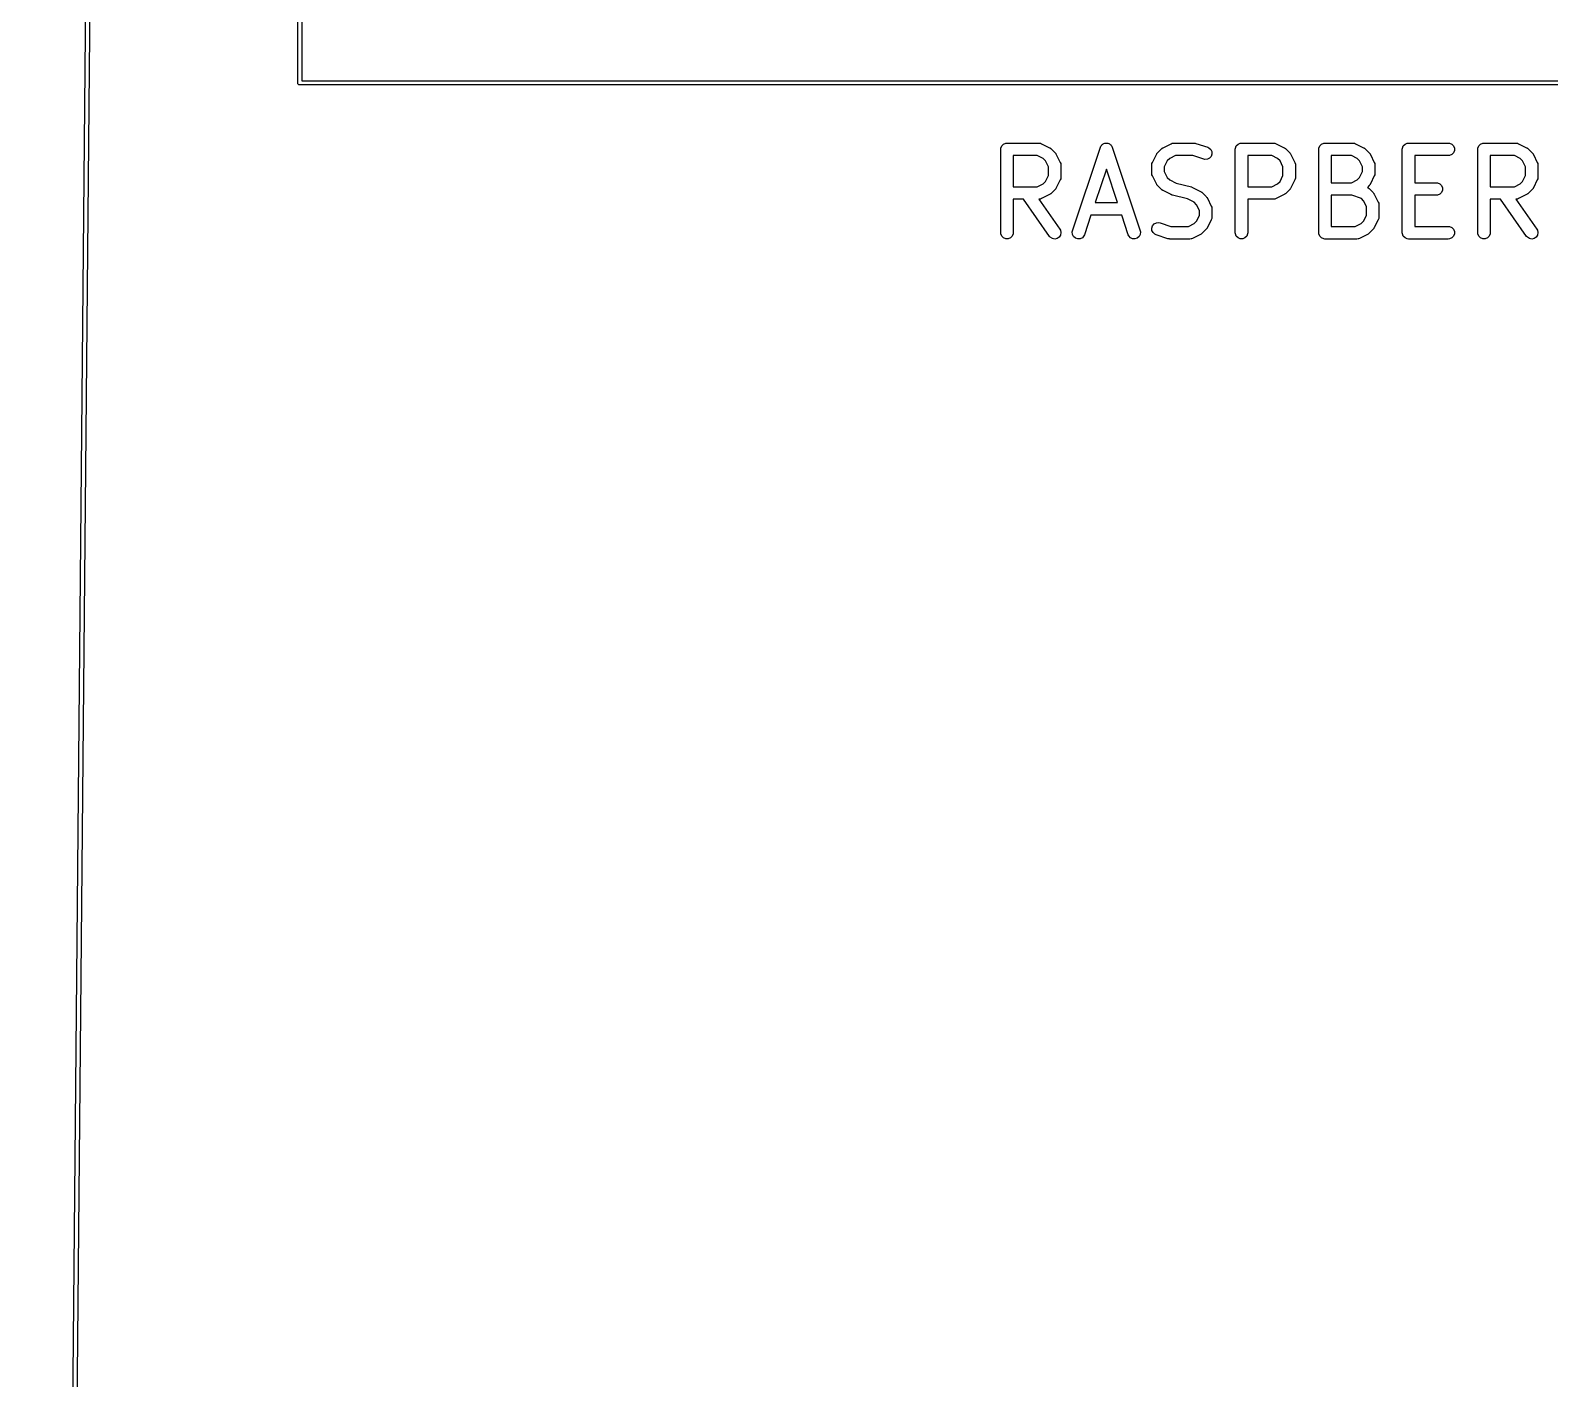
# Model space of a CAD drawing. Header units: millimetres. Extents: x 67 to 156, y -133 to -24.
# Drawn here: x 67.02 to 85.23, y -72.28 to -56.12 of the extents above; entities that cross this region are included whole.
import ezdxf

# ---------------------------------------------------------------- set-up
doc = ezdxf.new("R2010")
doc.units = ezdxf.units.MM
for name, color, linetype, true_color in [('Edge.Cuts', 254, 'CONTINUOUS', 0xd0d2cd), ('F.Courtyard', 6, 'CONTINUOUS', 0xff26e2), ('F.Fab', 9, 'CONTINUOUS', 0xafafaf)]:
    doc.layers.add(name, color=color, linetype=linetype, true_color=true_color)

msp = doc.modelspace()

# ---------------------------------------------------------------- linework, layer by layer
at = {"layer": 'Edge.Cuts', "linetype": 'CONTINUOUS'}
for p, q in [((67.021293, -127.953901), (67.92955, -28.953901)), ((67.979548, -28.95436), (67.071291, -127.954359))]:
    msp.add_line(p, q, dxfattribs=at)
at = {"layer": 'F.Courtyard', "linetype": 'CONTINUOUS'}
for p, q in [((70.225, -56.75), (70.225, -25.75)), ((70.275, -25.775), (70.275, -56.725)), ((70.226903, -56.759567), (70.225, -56.75)), ((70.240433, -56.773097), (70.226903, -56.759567)), ((70.25, -56.775), (70.240433, -56.773097)), ((136.75, -56.775), (70.25, -56.775)), ((70.275, -56.725), (136.725, -56.725))]:
    msp.add_line(p, q, dxfattribs=at)
at = {"layer": 'F.Fab', "linetype": 'CONTINUOUS'}
for p, q in [((78.650211, -57.545563), (78.651652, -57.530931)), ((78.651652, -57.530931), (78.662851, -57.503895)), ((78.662851, -57.503895), (78.683543, -57.483203)), ((78.683543, -57.483203), (78.710579, -57.472004)), ((78.710579, -57.472004), (78.725211, -57.470563)), ((78.725211, -57.470563), (79.106376, -57.470563)), ((79.106376, -57.470563), (79.121008, -57.472004)), ((79.121008, -57.472004), (79.123497, -57.473035)), ((79.123497, -57.473035), (79.126185, -57.473226)), ((79.126185, -57.473226), (79.139917, -57.478481)), ((79.139917, -57.478481), (79.235209, -57.526127)), ((79.235209, -57.526127), (79.241505, -57.53009)), ((79.241505, -57.53009), (79.243336, -57.530849)), ((79.243336, -57.530849), (79.245397, -57.53254)), ((79.245397, -57.53254), (79.247652, -57.53396)), ((79.247652, -57.53396), (79.248949, -57.535455)), ((79.248949, -57.535455), (79.254702, -57.540177)), ((79.511682, -58.522405), (79.845202, -57.521846)), ((79.845202, -57.521846), (79.851196, -57.50842)), ((79.851196, -57.50842), (79.854707, -57.504371)), ((79.854707, -57.504371), (79.857103, -57.49958)), ((79.857103, -57.49958), (79.864206, -57.493418)), ((79.864206, -57.493418), (79.87037, -57.486313)), ((79.87037, -57.486313), (79.875164, -57.483915)), ((79.875164, -57.483915), (79.879211, -57.480406)), ((79.879211, -57.480406), (79.888127, -57.477433)), ((79.888127, -57.477433), (79.896543, -57.473226)), ((79.896543, -57.473226), (79.90189, -57.472846)), ((79.90189, -57.472846), (79.906973, -57.471152)), ((79.906973, -57.471152), (79.91635, -57.471818)), ((79.91635, -57.471818), (79.925733, -57.471152)), ((79.925733, -57.471152), (79.930818, -57.472847)), ((79.930818, -57.472847), (79.936163, -57.473227)), ((79.936163, -57.473227), (79.944572, -57.477431)), ((79.944572, -57.477431), (79.953496, -57.480406)), ((79.953496, -57.480406), (79.957544, -57.483917)), ((79.957544, -57.483917), (79.962336, -57.486313)), ((79.962336, -57.486313), (79.968497, -57.493416)), ((79.968497, -57.493416), (79.975603, -57.49958)), ((79.975603, -57.49958), (79.978, -57.504374)), ((79.978, -57.504374), (79.98151, -57.508421)), ((79.98151, -57.508421), (79.987504, -57.521846)), ((79.987504, -57.521846), (80.321023, -58.522405)), ((80.578005, -57.540176), (80.583757, -57.535455)), ((80.583757, -57.535455), (80.585054, -57.53396)), ((80.585054, -57.53396), (80.587308, -57.532541)), ((80.587308, -57.532541), (80.589371, -57.530848)), ((80.589371, -57.530848), (80.591202, -57.530089)), ((80.591202, -57.530089), (80.597497, -57.526127)), ((80.597497, -57.526127), (80.692788, -57.478481)), ((80.692788, -57.478481), (80.70652, -57.473226)), ((80.70652, -57.473226), (80.709207, -57.473035)), ((80.709207, -57.473035), (80.711697, -57.472004)), ((80.711697, -57.472004), (80.726329, -57.470563)), ((80.726329, -57.470563), (80.964557, -57.470563)), ((80.964557, -57.470563), (80.971962, -57.471292)), ((80.971962, -57.471292), (80.973937, -57.471152)), ((80.973937, -57.471152), (80.976534, -57.471742)), ((80.976534, -57.471742), (80.979189, -57.472004)), ((80.979189, -57.472004), (80.98102, -57.472762)), ((80.98102, -57.472762), (80.988274, -57.474412)), ((80.988274, -57.474412), (81.131211, -57.522058)), ((81.131211, -57.522058), (81.144637, -57.528052)), ((81.144637, -57.528052), (81.166744, -57.547226)), ((81.461305, -57.545563), (81.462746, -57.530931)), ((81.462746, -57.530931), (81.473945, -57.503895)), ((81.473945, -57.503895), (81.494637, -57.483203)), ((81.494637, -57.483203), (81.521673, -57.472004)), ((81.521673, -57.472004), (81.536305, -57.470563)), ((81.536305, -57.470563), (81.91747, -57.470563)), ((81.91747, -57.470563), (81.932102, -57.472004)), ((81.932102, -57.472004), (81.934591, -57.473035)), ((81.934591, -57.473035), (81.937279, -57.473226)), ((81.937279, -57.473226), (81.951011, -57.478481)), ((81.951011, -57.478481), (82.046303, -57.526127)), ((82.046303, -57.526127), (82.052599, -57.53009)), ((82.052599, -57.53009), (82.05443, -57.530849)), ((82.05443, -57.530849), (82.056491, -57.53254)), ((82.056491, -57.53254), (82.058746, -57.53396)), ((82.058746, -57.53396), (82.060043, -57.535455)), ((82.060043, -57.535455), (82.065796, -57.540177)), ((82.461864, -57.545563), (82.463305, -57.530931)), ((82.463305, -57.530931), (82.474504, -57.503895)), ((82.474504, -57.503895), (82.495196, -57.483203)), ((82.495196, -57.483203), (82.522232, -57.472004)), ((82.522232, -57.472004), (82.536864, -57.470563)), ((82.536864, -57.470563), (82.870384, -57.470563)), ((82.870384, -57.470563), (82.885016, -57.472004)), ((82.885016, -57.472004), (82.887504, -57.473034)), ((82.887504, -57.473034), (82.890194, -57.473226)), ((82.890194, -57.473226), (82.903925, -57.478481)), ((82.903925, -57.478481), (82.999216, -57.526127)), ((82.999216, -57.526127), (83.005512, -57.53009)), ((83.005512, -57.53009), (83.007343, -57.530849)), ((83.007343, -57.530849), (83.009404, -57.53254)), ((83.009404, -57.53254), (83.011659, -57.53396)), ((83.011659, -57.53396), (83.012956, -57.535455)), ((83.012956, -57.535455), (83.018708, -57.540176)), ((83.462423, -57.545563), (83.463864, -57.530931)), ((83.463864, -57.530931), (83.475063, -57.503895)), ((83.475063, -57.503895), (83.495755, -57.483203)), ((83.495755, -57.483203), (83.522791, -57.472004)), ((83.522791, -57.472004), (83.537423, -57.470563)), ((83.537423, -57.470563), (84.01388, -57.470563)), ((84.01388, -57.470563), (84.028512, -57.472004)), ((84.028512, -57.472004), (84.055548, -57.483203)), ((84.055548, -57.483203), (84.07624, -57.503895)), ((84.07624, -57.503895), (84.087439, -57.530931)), ((84.087439, -57.530931), (84.087439, -57.560195)), ((84.367691, -57.545563), (84.369132, -57.530931)), ((84.369132, -57.530931), (84.380331, -57.503895)), ((84.380331, -57.503895), (84.401023, -57.483203)), ((84.401023, -57.483203), (84.428059, -57.472004)), ((84.428059, -57.472004), (84.442691, -57.470563)), ((84.442691, -57.470563), (84.823856, -57.470563)), ((84.823856, -57.470563), (84.838488, -57.472004)), ((84.838488, -57.472004), (84.840977, -57.473035)), ((84.840977, -57.473035), (84.843665, -57.473226)), ((84.843665, -57.473226), (84.857397, -57.478481)), ((84.857397, -57.478481), (84.952689, -57.526127)), ((84.952689, -57.526127), (84.958985, -57.53009)), ((84.958985, -57.53009), (84.960816, -57.530849)), ((84.960816, -57.530849), (84.962877, -57.53254)), ((84.962877, -57.53254), (84.965132, -57.53396)), ((84.965132, -57.53396), (84.966429, -57.535455)), ((84.966429, -57.535455), (84.972182, -57.540177)), ((78.650211, -58.546122), (78.650211, -57.545563)), ((79.088671, -57.620563), (78.800211, -57.620563)), ((78.800211, -57.620563), (78.800211, -57.994666)), ((79.15724, -57.654847), (79.088671, -57.620563)), ((79.187674, -57.685283), (79.15724, -57.654847)), ((79.221959, -57.753851), (79.187674, -57.685283)), ((79.254702, -57.540177), (79.302347, -57.587823)), ((79.302347, -57.587823), (79.307067, -57.593574)), ((79.307067, -57.593574), (79.308562, -57.594871)), ((79.308562, -57.594871), (79.30998, -57.597124)), ((79.30998, -57.597124), (79.311674, -57.599188)), ((79.311674, -57.599188), (79.312432, -57.601019)), ((79.312432, -57.601019), (79.316395, -57.607314)), ((79.316395, -57.607314), (79.364041, -57.702605)), ((79.364041, -57.702605), (79.369296, -57.716337)), ((79.369296, -57.716337), (79.369486, -57.719024)), ((80.463217, -57.719025), (80.463409, -57.716336)), ((80.463409, -57.716336), (80.468664, -57.702605)), ((80.468664, -57.702605), (80.51631, -57.607314)), ((80.51631, -57.607314), (80.520273, -57.601017)), ((80.520273, -57.601017), (80.521032, -57.599187)), ((80.521032, -57.599187), (80.522723, -57.597125)), ((80.522723, -57.597125), (80.524143, -57.594871)), ((80.524143, -57.594871), (80.525638, -57.593573)), ((80.525638, -57.593573), (80.530359, -57.587822)), ((80.530359, -57.587822), (80.578005, -57.540176)), ((80.64503, -57.685282), (80.610746, -57.753851)), ((80.675465, -57.654847), (80.64503, -57.685282)), ((80.744034, -57.620563), (80.675465, -57.654847)), ((80.952387, -57.620563), (80.744034, -57.620563)), ((81.083777, -57.66436), (80.952387, -57.620563)), ((81.098114, -57.66762), (81.083777, -57.66436)), ((81.127304, -57.665546), (81.098114, -57.66762)), ((81.153477, -57.652459), (81.127304, -57.665546)), ((81.172651, -57.630352), (81.153477, -57.652459)), ((81.166744, -57.547226), (81.179831, -57.573399)), ((81.181905, -57.602589), (81.172651, -57.630352)), ((81.179831, -57.573399), (81.181905, -57.602589)), ((81.461305, -58.546122), (81.461305, -57.545563)), ((81.899765, -57.620563), (81.611305, -57.620563)), ((81.611305, -57.620563), (81.611305, -57.994666)), ((81.968334, -57.654847), (81.899765, -57.620563)), ((81.998768, -57.685283), (81.968334, -57.654847)), ((82.033053, -57.753851), (81.998768, -57.685283)), ((82.065796, -57.540177), (82.113441, -57.587823)), ((82.113441, -57.587823), (82.118161, -57.593574)), ((82.118161, -57.593574), (82.119656, -57.594871)), ((82.119656, -57.594871), (82.121074, -57.597124)), ((82.121074, -57.597124), (82.122768, -57.599188)), ((82.122768, -57.599188), (82.123526, -57.601019)), ((82.123526, -57.601019), (82.127489, -57.607314)), ((82.127489, -57.607314), (82.175135, -57.702605)), ((82.175135, -57.702605), (82.18039, -57.716337)), ((82.18039, -57.716337), (82.18058, -57.719024)), ((82.461864, -58.546122), (82.461864, -57.545563)), ((82.852679, -57.620563), (82.611864, -57.620563)), ((82.611864, -57.620563), (82.611864, -57.94702)), ((82.921247, -57.654847), (82.852679, -57.620563)), ((82.951682, -57.685282), (82.921247, -57.654847)), ((82.985966, -57.75385), (82.951682, -57.685282)), ((83.018708, -57.540176), (83.066354, -57.587822)), ((83.066354, -57.587822), (83.071072, -57.593571)), ((83.071072, -57.593571), (83.072571, -57.594871)), ((83.072571, -57.594871), (83.073992, -57.597129)), ((83.073992, -57.597129), (83.075682, -57.599188)), ((83.075682, -57.599188), (83.076439, -57.601017)), ((83.076439, -57.601017), (83.080403, -57.607314)), ((83.080403, -57.607314), (83.128048, -57.702605)), ((83.128048, -57.702605), (83.133303, -57.716337)), ((83.133303, -57.716337), (83.133493, -57.719024)), ((83.462423, -58.546122), (83.462423, -57.545563)), ((84.01388, -57.620563), (83.612423, -57.620563)), ((83.612423, -57.620563), (83.612423, -57.94702)), ((84.028512, -57.619122), (84.01388, -57.620563)), ((84.055548, -57.607923), (84.028512, -57.619122)), ((84.07624, -57.587231), (84.055548, -57.607923)), ((84.087439, -57.560195), (84.07624, -57.587231)), ((84.367691, -58.546122), (84.367691, -57.545563)), ((84.806151, -57.620563), (84.517691, -57.620563)), ((84.517691, -57.620563), (84.517691, -57.994666)), ((84.87472, -57.654847), (84.806151, -57.620563)), ((84.905154, -57.685283), (84.87472, -57.654847)), ((84.939439, -57.753851), (84.905154, -57.685283)), ((84.972182, -57.540177), (85.019827, -57.587823)), ((85.019827, -57.587823), (85.024547, -57.593574)), ((85.024547, -57.593574), (85.026042, -57.594871)), ((85.026042, -57.594871), (85.02746, -57.597124)), ((85.02746, -57.597124), (85.029154, -57.599188)), ((85.029154, -57.599188), (85.029912, -57.601019)), ((85.029912, -57.601019), (85.033875, -57.607314)), ((85.033875, -57.607314), (85.081521, -57.702605)), ((85.081521, -57.702605), (85.086776, -57.716337)), ((85.086776, -57.716337), (85.086966, -57.719024)), ((79.187674, -57.929945), (79.221959, -57.861377)), ((79.221959, -57.861377), (79.221959, -57.753851)), ((79.369296, -57.898892), (79.364041, -57.912624)), ((79.369486, -57.896204), (79.369296, -57.898892)), ((79.369486, -57.719024), (79.370518, -57.721514)), ((79.370518, -57.893715), (79.369486, -57.896204)), ((79.370518, -57.721514), (79.371959, -57.736146)), ((79.371959, -57.879083), (79.370518, -57.893715)), ((79.371959, -57.736146), (79.371959, -57.879083)), ((79.916352, -57.782733), (79.782181, -58.185248)), ((80.050524, -58.185248), (79.916352, -57.782733)), ((80.460746, -57.736146), (80.462187, -57.721514)), ((80.460746, -57.831437), (80.460746, -57.736146)), ((80.462187, -57.846069), (80.460746, -57.831437)), ((80.462187, -57.721514), (80.463217, -57.719025)), ((80.463218, -57.848558), (80.462187, -57.846069)), ((80.463409, -57.851246), (80.463218, -57.848558)), ((80.468664, -57.864978), (80.463409, -57.851246)), ((80.51631, -57.96027), (80.468664, -57.864978)), ((80.610746, -57.753851), (80.610746, -57.813732)), ((80.610746, -57.813732), (80.64503, -57.882301)), ((80.64503, -57.882301), (80.675466, -57.912735)), ((81.998768, -57.929945), (82.033053, -57.861377)), ((82.033053, -57.861377), (82.033053, -57.753851)), ((82.18039, -57.898892), (82.175135, -57.912624)), ((82.18058, -57.896204), (82.18039, -57.898892)), ((82.18058, -57.719024), (82.181612, -57.721514)), ((82.181612, -57.893715), (82.18058, -57.896204)), ((82.181612, -57.721514), (82.183053, -57.736146)), ((82.183053, -57.879083), (82.181612, -57.893715)), ((82.183053, -57.736146), (82.183053, -57.879083)), ((82.921248, -57.912734), (82.951682, -57.8823)), ((82.951682, -57.8823), (82.985966, -57.813733)), ((82.985966, -57.813733), (82.985966, -57.75385)), ((83.128048, -57.864978), (83.080403, -57.960269)), ((83.133303, -57.851246), (83.128048, -57.864978)), ((83.133493, -57.848558), (83.133303, -57.851246)), ((83.133493, -57.719024), (83.134525, -57.721514)), ((83.134525, -57.846069), (83.133493, -57.848558)), ((83.134525, -57.721514), (83.135966, -57.736146)), ((83.135966, -57.831437), (83.134525, -57.846069)), ((83.135966, -57.736146), (83.135966, -57.831437)), ((84.905154, -57.929945), (84.939439, -57.861377)), ((84.939439, -57.861377), (84.939439, -57.753851)), ((85.086776, -57.898892), (85.081521, -57.912624)), ((85.086966, -57.896204), (85.086776, -57.898892)), ((85.086966, -57.719024), (85.087998, -57.721514)), ((85.087998, -57.893715), (85.086966, -57.896204)), ((85.087998, -57.721514), (85.089439, -57.736146)), ((85.089439, -57.879083), (85.087998, -57.893715)), ((85.089439, -57.736146), (85.089439, -57.879083)), ((78.800211, -57.994666), (79.088671, -57.994666)), ((79.088671, -57.994666), (79.15724, -57.960381)), ((79.15724, -57.960381), (79.187674, -57.929945)), ((79.247652, -58.081269), (79.245397, -58.082688)), ((79.248949, -58.079773), (79.247652, -58.081269)), ((79.254702, -58.075052), (79.248949, -58.079773)), ((79.302347, -58.027406), (79.254702, -58.075052)), ((79.307067, -58.021654), (79.302347, -58.027406)), ((79.308562, -58.020358), (79.307067, -58.021654)), ((79.30998, -58.018104), (79.308562, -58.020358)), ((79.311674, -58.016041), (79.30998, -58.018104)), ((79.312432, -58.014209), (79.311674, -58.016041)), ((79.316395, -58.007915), (79.312432, -58.014209)), ((79.364041, -57.912624), (79.316395, -58.007915)), ((80.520273, -57.966566), (80.51631, -57.96027)), ((80.521032, -57.968397), (80.520273, -57.966566)), ((80.522723, -57.970458), (80.521032, -57.968397)), ((80.524143, -57.972713), (80.522723, -57.970458)), ((80.525638, -57.97401), (80.524143, -57.972713)), ((80.53036, -57.979763), (80.525638, -57.97401)), ((80.578006, -58.027408), (80.53036, -57.979763)), ((80.583757, -58.032128), (80.578006, -58.027408)), ((80.585054, -58.033623), (80.583757, -58.032128)), ((80.587307, -58.035041), (80.585054, -58.033623)), ((80.589371, -58.036735), (80.587307, -58.035041)), ((80.591202, -58.037493), (80.589371, -58.036735)), ((80.597497, -58.041456), (80.591202, -58.037493)), ((80.692788, -58.089102), (80.597497, -58.041456)), ((80.675466, -57.912735), (80.752505, -57.951255)), ((80.752505, -57.951255), (80.935103, -57.996905)), ((80.935103, -57.996905), (80.936182, -57.99729)), ((80.936182, -57.99729), (80.936721, -57.997329)), ((80.936721, -57.997329), (80.942796, -57.999653)), ((80.942796, -57.999653), (80.948948, -58.001852)), ((80.948948, -58.001852), (80.949383, -58.002174)), ((80.949383, -58.002174), (80.950453, -58.002584)), ((80.950453, -58.002584), (81.045743, -58.050229)), ((81.045743, -58.050229), (81.05204, -58.054192)), ((81.05204, -58.054192), (81.053871, -58.054951)), ((81.053871, -58.054951), (81.055931, -58.056641)), ((81.055931, -58.056641), (81.058186, -58.058061)), ((81.058186, -58.058061), (81.059483, -58.059557)), ((81.059483, -58.059557), (81.065236, -58.064278)), ((81.065236, -58.064278), (81.112882, -58.111924)), ((81.611305, -57.994666), (81.899765, -57.994666)), ((81.899765, -57.994666), (81.968334, -57.960381)), ((81.968334, -57.960381), (81.998768, -57.929945)), ((82.058746, -58.081269), (82.056491, -58.082688)), ((82.060043, -58.079773), (82.058746, -58.081269)), ((82.065796, -58.075052), (82.060043, -58.079773)), ((82.113441, -58.027406), (82.065796, -58.075052)), ((82.118161, -58.021654), (82.113441, -58.027406)), ((82.119656, -58.020358), (82.118161, -58.021654)), ((82.121074, -58.018104), (82.119656, -58.020358)), ((82.122768, -58.016041), (82.121074, -58.018104)), ((82.123526, -58.014209), (82.122768, -58.016041)), ((82.127489, -58.007915), (82.123526, -58.014209)), ((82.175135, -57.912624), (82.127489, -58.007915)), ((82.611864, -57.94702), (82.852679, -57.94702)), ((82.852679, -57.94702), (82.921248, -57.912734)), ((83.066354, -57.979763), (83.04434, -58.001775)), ((83.04434, -58.001775), (83.050464, -58.004509)), ((83.050464, -58.004509), (83.0525, -58.006275)), ((83.0525, -58.006275), (83.054989, -58.007306)), ((83.054989, -58.007306), (83.066354, -58.016633)), ((83.071076, -57.974008), (83.066354, -57.979763)), ((83.066354, -58.016633), (83.113999, -58.064278)), ((83.072571, -57.972712), (83.071076, -57.974008)), ((83.073989, -57.970457), (83.072571, -57.972712)), ((83.075681, -57.968397), (83.073989, -57.970457)), ((83.076439, -57.966566), (83.075681, -57.968397)), ((83.080403, -57.960269), (83.076439, -57.966566)), ((83.113999, -58.064278), (83.118717, -58.070027)), ((83.118717, -58.070027), (83.120216, -58.071327)), ((83.120216, -58.071327), (83.121637, -58.073586)), ((83.121637, -58.073586), (83.123326, -58.075643)), ((83.123326, -58.075643), (83.124083, -58.07747)), ((83.124083, -58.07747), (83.128048, -58.08377)), ((83.612423, -57.94702), (83.870943, -57.94702)), ((83.870943, -57.94702), (83.885575, -57.948461)), ((83.885575, -57.948461), (83.912611, -57.95966)), ((83.912611, -57.95966), (83.933303, -57.980352)), ((83.933303, -58.063688), (83.912611, -58.08438)), ((83.933303, -57.980352), (83.944502, -58.007388)), ((83.944502, -58.036652), (83.933303, -58.063688)), ((83.944502, -58.007388), (83.944502, -58.036652)), ((84.517691, -57.994666), (84.806151, -57.994666)), ((84.806151, -57.994666), (84.87472, -57.960381)), ((84.87472, -57.960381), (84.905154, -57.929945)), ((84.965132, -58.081269), (84.962877, -58.082688)), ((84.966429, -58.079773), (84.965132, -58.081269)), ((84.972182, -58.075052), (84.966429, -58.079773)), ((85.019827, -58.027406), (84.972182, -58.075052)), ((85.024547, -58.021654), (85.019827, -58.027406)), ((85.026042, -58.020358), (85.024547, -58.021654)), ((85.02746, -58.018104), (85.026042, -58.020358)), ((85.029154, -58.016041), (85.02746, -58.018104)), ((85.029912, -58.014209), (85.029154, -58.016041)), ((85.033875, -58.007915), (85.029912, -58.014209)), ((85.081521, -57.912624), (85.033875, -58.007915)), ((78.92439, -58.144666), (78.800211, -58.144666)), ((78.800211, -58.144666), (78.800211, -58.546122)), ((79.235517, -58.589132), (78.92439, -58.144666)), ((79.121008, -58.143225), (79.107416, -58.144563)), ((79.107416, -58.144563), (79.358401, -58.503112)), ((79.123497, -58.142193), (79.121008, -58.143225)), ((79.126185, -58.142003), (79.123497, -58.142193)), ((79.139917, -58.136748), (79.126185, -58.142003)), ((79.235209, -58.089102), (79.139917, -58.136748)), ((79.241505, -58.085138), (79.235209, -58.089102)), ((79.243336, -58.08438), (79.241505, -58.085138)), ((79.245397, -58.082688), (79.243336, -58.08438)), ((79.782181, -58.185248), (80.050524, -58.185248)), ((80.693857, -58.089511), (80.692788, -58.089102)), ((80.694293, -58.089834), (80.693857, -58.089511)), ((80.700438, -58.092029), (80.694293, -58.089834)), ((80.70652, -58.094357), (80.700438, -58.092029)), ((80.707059, -58.094395), (80.70652, -58.094357)), ((80.708139, -58.094781), (80.707059, -58.094395)), ((80.890736, -58.14043), (80.708139, -58.094781)), ((80.967776, -58.17895), (80.890736, -58.14043)), ((80.99821, -58.209384), (80.967776, -58.17895)), ((81.032494, -58.277952), (80.99821, -58.209384)), ((81.112882, -58.111924), (81.1176, -58.117673)), ((81.1176, -58.117673), (81.119099, -58.118973)), ((81.119099, -58.118973), (81.12052, -58.121231)), ((81.12052, -58.121231), (81.12221, -58.12329)), ((81.12221, -58.12329), (81.122967, -58.125119)), ((81.122967, -58.125119), (81.126931, -58.131416)), ((81.126931, -58.131416), (81.174576, -58.226707)), ((81.174576, -58.226707), (81.179831, -58.240439)), ((81.179831, -58.240439), (81.180021, -58.243126)), ((81.180021, -58.243126), (81.181053, -58.245616)), ((81.181053, -58.245616), (81.182494, -58.260248)), ((81.182494, -58.260248), (81.182494, -58.35554)), ((81.91747, -58.144666), (81.611305, -58.144666)), ((81.611305, -58.144666), (81.611305, -58.546122)), ((81.932102, -58.143225), (81.91747, -58.144666)), ((81.934591, -58.142193), (81.932102, -58.143225)), ((81.937279, -58.142003), (81.934591, -58.142193)), ((81.951011, -58.136748), (81.937279, -58.142003)), ((82.046303, -58.089102), (81.951011, -58.136748)), ((82.052599, -58.085138), (82.046303, -58.089102)), ((82.05443, -58.08438), (82.052599, -58.085138)), ((82.056491, -58.082688), (82.05443, -58.08438)), ((82.858214, -58.09702), (82.611864, -58.09702)), ((82.611864, -58.09702), (82.611864, -58.471122)), ((82.972806, -58.135217), (82.858214, -58.09702)), ((82.999327, -58.161738), (82.972806, -58.135217)), ((83.033612, -58.230308), (82.999327, -58.161738)), ((83.033612, -58.337834), (83.033612, -58.230308)), ((83.128048, -58.08377), (83.175694, -58.179062)), ((83.175694, -58.179062), (83.180949, -58.192794)), ((83.180949, -58.192794), (83.181139, -58.195481)), ((83.181139, -58.195481), (83.182171, -58.197971)), ((83.182171, -58.197971), (83.183612, -58.212603)), ((83.183612, -58.212603), (83.183612, -58.35554)), ((83.870943, -58.09702), (83.612423, -58.09702)), ((83.612423, -58.09702), (83.612423, -58.471122)), ((83.885575, -58.095579), (83.870943, -58.09702)), ((83.912611, -58.08438), (83.885575, -58.095579)), ((84.64187, -58.144666), (84.517691, -58.144666)), ((84.517691, -58.144666), (84.517691, -58.546122)), ((84.952997, -58.589132), (84.64187, -58.144666)), ((84.838488, -58.143225), (84.824896, -58.144563)), ((84.824896, -58.144563), (85.075881, -58.503112)), ((84.840977, -58.142193), (84.838488, -58.143225)), ((84.843665, -58.142003), (84.840977, -58.142193)), ((84.857397, -58.136748), (84.843665, -58.142003)), ((84.952689, -58.089102), (84.857397, -58.136748)), ((84.958985, -58.085138), (84.952689, -58.089102)), ((84.960816, -58.08438), (84.958985, -58.085138)), ((84.962877, -58.082688), (84.960816, -58.08438)), ((79.732181, -58.335248), (79.653984, -58.569839)), ((80.100524, -58.335248), (79.732181, -58.335248)), ((80.178721, -58.569839), (80.100524, -58.335248)), ((80.470589, -58.461335), (80.489762, -58.439227)), ((80.489762, -58.439227), (80.515936, -58.426141)), ((80.515936, -58.426141), (80.545126, -58.424066)), ((80.545126, -58.424066), (80.559463, -58.427326)), ((80.559463, -58.427326), (80.690853, -58.471122)), ((80.899207, -58.471122), (80.967776, -58.436837)), ((80.967776, -58.436837), (80.99821, -58.406404)), ((80.99821, -58.406404), (81.032494, -58.337836)), ((81.032494, -58.337836), (81.032494, -58.277952)), ((81.174576, -58.389081), (81.126931, -58.484372)), ((81.179831, -58.375349), (81.174576, -58.389081)), ((81.180021, -58.372661), (81.179831, -58.375349)), ((81.181053, -58.370172), (81.180021, -58.372661)), ((81.182494, -58.35554), (81.181053, -58.370172)), ((82.900325, -58.471122), (82.968893, -58.436838)), ((82.968893, -58.436838), (82.999327, -58.406402)), ((82.999327, -58.406402), (83.033612, -58.337834)), ((83.175694, -58.389081), (83.128048, -58.484372)), ((83.180949, -58.375349), (83.175694, -58.389081)), ((83.181139, -58.372661), (83.180949, -58.375349)), ((83.182171, -58.370172), (83.181139, -58.372661)), ((83.183612, -58.35554), (83.182171, -58.370172)), ((78.651652, -58.560754), (78.650211, -58.546122)), ((78.662851, -58.58779), (78.651652, -58.560754)), ((78.683543, -58.608482), (78.662851, -58.58779)), ((78.710579, -58.619681), (78.683543, -58.608482)), ((78.739843, -58.619681), (78.710579, -58.619681)), ((78.766879, -58.608482), (78.739843, -58.619681)), ((78.787571, -58.58779), (78.766879, -58.608482)), ((78.79877, -58.560754), (78.787571, -58.58779)), ((78.800211, -58.546122), (78.79877, -58.560754)), ((79.245088, -58.600292), (79.235517, -58.589132)), ((79.269767, -58.616019), (79.245088, -58.600292)), ((79.298584, -58.621104), (79.269767, -58.616019)), ((79.327155, -58.614775), (79.298584, -58.621104)), ((79.351129, -58.597993), (79.327155, -58.614775)), ((79.366856, -58.573314), (79.351129, -58.597993)), ((79.358401, -58.503112), (79.365612, -58.515926)), ((79.365612, -58.515926), (79.371941, -58.544496)), ((79.371941, -58.544496), (79.366856, -58.573314)), ((79.508422, -58.536742), (79.511682, -58.522405)), ((79.510497, -58.565932), (79.508422, -58.536742)), ((79.523583, -58.592105), (79.510497, -58.565932)), ((79.54569, -58.611279), (79.523583, -58.592105)), ((79.573453, -58.620533), (79.54569, -58.611279)), ((79.602643, -58.618458), (79.573453, -58.620533)), ((79.628816, -58.605372), (79.602643, -58.618458)), ((79.64799, -58.583265), (79.628816, -58.605372)), ((79.653984, -58.569839), (79.64799, -58.583265)), ((80.184715, -58.583265), (80.178721, -58.569839)), ((80.203889, -58.605372), (80.184715, -58.583265)), ((80.230062, -58.618459), (80.203889, -58.605372)), ((80.259252, -58.620534), (80.230062, -58.618459)), ((80.287015, -58.61128), (80.259252, -58.620534)), ((80.309122, -58.592106), (80.287015, -58.61128)), ((80.322209, -58.565932), (80.309122, -58.592106)), ((80.321023, -58.522405), (80.324283, -58.536742)), ((80.324283, -58.536742), (80.322209, -58.565932)), ((80.461335, -58.489097), (80.470589, -58.461335)), ((80.46341, -58.518287), (80.461335, -58.489097)), ((80.476496, -58.544461), (80.46341, -58.518287)), ((80.498604, -58.563634), (80.476496, -58.544461)), ((80.512029, -58.569628), (80.498604, -58.563634)), ((80.654967, -58.617273), (80.512029, -58.569628)), ((80.662218, -58.618922), (80.654967, -58.617273)), ((80.664051, -58.619681), (80.662218, -58.618922)), ((80.666706, -58.619942), (80.664051, -58.619681)), ((80.669303, -58.620533), (80.666706, -58.619942)), ((80.671277, -58.620392), (80.669303, -58.620533)), ((80.678683, -58.621122), (80.671277, -58.620392)), ((80.916912, -58.621122), (80.678683, -58.621122)), ((80.690853, -58.471122), (80.899207, -58.471122)), ((80.931544, -58.619681), (80.916912, -58.621122)), ((80.934033, -58.618649), (80.931544, -58.619681)), ((80.936721, -58.618459), (80.934033, -58.618649)), ((80.950453, -58.613204), (80.936721, -58.618459)), ((81.045743, -58.565559), (80.950453, -58.613204)), ((81.05204, -58.561595), (81.045743, -58.565559)), ((81.053871, -58.560837), (81.05204, -58.561595)), ((81.055931, -58.559146), (81.053871, -58.560837)), ((81.058186, -58.557727), (81.055931, -58.559146)), ((81.059483, -58.55623), (81.058186, -58.557727)), ((81.065236, -58.55151), (81.059483, -58.55623)), ((81.112882, -58.503864), (81.065236, -58.55151)), ((81.1176, -58.498114), (81.112882, -58.503864)), ((81.119099, -58.496815), (81.1176, -58.498114)), ((81.12052, -58.494556), (81.119099, -58.496815)), ((81.12221, -58.492498), (81.12052, -58.494556)), ((81.122967, -58.490668), (81.12221, -58.492498)), ((81.126931, -58.484372), (81.122967, -58.490668)), ((81.462746, -58.560754), (81.461305, -58.546122)), ((81.473945, -58.58779), (81.462746, -58.560754)), ((81.494637, -58.608482), (81.473945, -58.58779)), ((81.521673, -58.619681), (81.494637, -58.608482)), ((81.550937, -58.619681), (81.521673, -58.619681)), ((81.577973, -58.608482), (81.550937, -58.619681)), ((81.598665, -58.58779), (81.577973, -58.608482)), ((81.609864, -58.560754), (81.598665, -58.58779)), ((81.611305, -58.546122), (81.609864, -58.560754)), ((82.463305, -58.560753), (82.461864, -58.546122)), ((82.463305, -58.560754), (82.463305, -58.560753)), ((82.474504, -58.58779), (82.463305, -58.560754)), ((82.495196, -58.608482), (82.474504, -58.58779)), ((82.522232, -58.619681), (82.495196, -58.608482)), ((82.536864, -58.621122), (82.522232, -58.619681)), ((82.918029, -58.621122), (82.536864, -58.621122)), ((82.611864, -58.471122), (82.900325, -58.471122)), ((82.932661, -58.619681), (82.918029, -58.621122)), ((82.93515, -58.618649), (82.932661, -58.619681)), ((82.937838, -58.618459), (82.93515, -58.618649)), ((82.951569, -58.613204), (82.937838, -58.618459)), ((83.046861, -58.565559), (82.951569, -58.613204)), ((83.053158, -58.561595), (83.046861, -58.565559)), ((83.054989, -58.560837), (83.053158, -58.561595)), ((83.057049, -58.559146), (83.054989, -58.560837)), ((83.059304, -58.557727), (83.057049, -58.559146)), ((83.060601, -58.55623), (83.059304, -58.557727)), ((83.066355, -58.551509), (83.060601, -58.55623)), ((83.114, -58.503863), (83.066355, -58.551509)), ((83.11872, -58.498111), (83.114, -58.503863)), ((83.120215, -58.496815), (83.11872, -58.498111)), ((83.121633, -58.494561), (83.120215, -58.496815)), ((83.123327, -58.492498), (83.121633, -58.494561)), ((83.124085, -58.490666), (83.123327, -58.492498)), ((83.128048, -58.484372), (83.124085, -58.490666)), ((83.463864, -58.560753), (83.462423, -58.546122)), ((83.463864, -58.560754), (83.463864, -58.560753)), ((83.475063, -58.58779), (83.463864, -58.560754)), ((83.495755, -58.608482), (83.475063, -58.58779)), ((83.522791, -58.619681), (83.495755, -58.608482)), ((83.537423, -58.621122), (83.522791, -58.619681)), ((84.01388, -58.621122), (83.537423, -58.621122)), ((83.612423, -58.471122), (84.01388, -58.471122)), ((84.01388, -58.471122), (84.028512, -58.472563)), ((84.028512, -58.619681), (84.01388, -58.621122)), ((84.028512, -58.472563), (84.055548, -58.483762)), ((84.055548, -58.608482), (84.028512, -58.619681)), ((84.055548, -58.483762), (84.07624, -58.504454)), ((84.07624, -58.58779), (84.055548, -58.608482)), ((84.07624, -58.504454), (84.087439, -58.53149)), ((84.087439, -58.560754), (84.07624, -58.58779)), ((84.087439, -58.53149), (84.087439, -58.560754)), ((84.369132, -58.560754), (84.367691, -58.546122)), ((84.380331, -58.58779), (84.369132, -58.560754)), ((84.401023, -58.608482), (84.380331, -58.58779)), ((84.428059, -58.619681), (84.401023, -58.608482)), ((84.457323, -58.619681), (84.428059, -58.619681)), ((84.484359, -58.608482), (84.457323, -58.619681)), ((84.505051, -58.58779), (84.484359, -58.608482)), ((84.51625, -58.560754), (84.505051, -58.58779)), ((84.517691, -58.546122), (84.51625, -58.560754)), ((84.962568, -58.600292), (84.952997, -58.589132)), ((84.987247, -58.616019), (84.962568, -58.600292)), ((85.016064, -58.621104), (84.987247, -58.616019)), ((85.044635, -58.614775), (85.016064, -58.621104)), ((85.068609, -58.597993), (85.044635, -58.614775)), ((85.084336, -58.573314), (85.068609, -58.597993)), ((85.075881, -58.503112), (85.083092, -58.515926)), ((85.083092, -58.515926), (85.089421, -58.544496)), ((85.089421, -58.544496), (85.084336, -58.573314))]:
    msp.add_line(p, q, dxfattribs=at)

doc.saveas('drawing.dxf')
